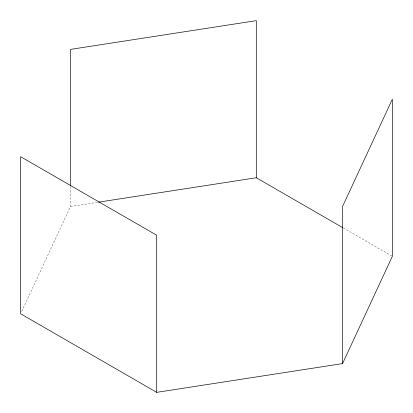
<?xml version="1.0" encoding="UTF-8"?>
<svg xmlns="http://www.w3.org/2000/svg" width="413" height="413" viewBox="0 0 413 413"><rect width="100%" height="100%" fill="white"/><g stroke="black" fill="none" stroke-linecap="round" stroke-linejoin="round"><path stroke-width="0.31" stroke-dasharray="2.06 1.55" d="M21.734 311.469L70.447 206.5L70.447 186.542M70.447 206.5L97.819 202.267M343.28 227.971L391.792 255.977"/><path stroke-width="0.62" d="M342.553 363.6L392.35 256.297L392.35 99.197L342.553 206.5L342.553 363.6L156.703 392.35L20.65 313.803L20.65 156.703L156.703 235.25L156.703 392.35M98.454 202.169L256.297 177.75L342.723 227.646M256.297 177.75L256.297 20.65L70.447 49.4L70.447 185.896"/></g></svg>
